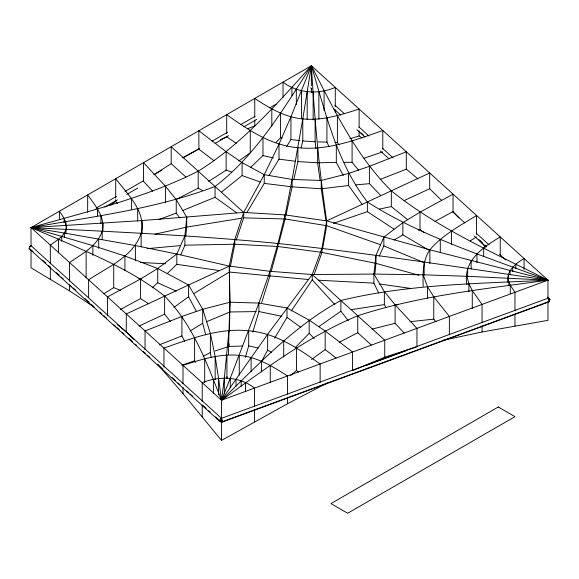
<?xml version="1.0" encoding="UTF-8"?>
<svg xmlns="http://www.w3.org/2000/svg" width="579" height="579" viewBox="0 0 579 579"><rect width="100%" height="100%" fill="white"/><g stroke="black" fill="none" stroke-linecap="round" stroke-linejoin="round"><path stroke-width="0.87" d="M31.027 250.208L31.02 267.78L69.538 290.882L94.681 307.435M31.027 246.017L31.034 227.605L311.372 65.753L547.966 280.156L547.973 298.576M50.322 279.216L50.322 267.281M50.322 263.865L50.33 245.105C56.264 240.777 63.618 236.804 65.992 229.327C67.707 222.488 62.995 216.517 59.405 211.234L59.405 219.702M58.53 252.893L58.53 239.25L31.034 227.605C87.552 211.451 145.438 197.83 198.199 171.181C242.456 143.744 276.755 103.967 311.372 65.753C334.105 109.692 355.723 155.527 391.317 190.817C438.441 228.756 494.336 253.095 547.966 280.156L221.518 400.234L31.034 227.605C92.872 216.503 156.026 209.012 215.062 186.467C256.584 154.673 283.392 108.961 311.372 65.753C325.622 112.695 336.746 162.373 367.361 201.955C423.032 237.441 486.715 256.794 547.966 280.156C484.102 289.066 419.319 295.608 357.75 315.765C308.021 336.327 264.929 369.076 221.518 400.234L221.518 440.416L287.466 403.773L327.424 382.922M61.692 241.313L61.692 236.384L31.034 227.605L142.116 220.556L243.701 212.428L285.143 214.918L326.665 220.867L429.85 249.81L547.966 280.156C478.724 283.703 408.615 283.971 340.886 300.487C294.74 325.376 258.726 364.126 221.518 400.234C206.971 363.446 193.082 324.783 164.631 296.13C132.946 270.965 95.296 255.353 58.53 239.25M64.124 222.676L64.124 218.442M64.356 237.491L64.356 233.04L31.034 227.605C113.404 231.839 195.876 235.313 277.971 243.484C368.309 253.023 458.09 267.085 547.966 280.156L466.927 276.292L423.133 274.808L373.925 274.077L312.247 274.54L269.988 271.312L229.284 266.101L176.819 254.036L135.399 245.554L64.356 233.04M65.615 225.868L65.615 221.786M65.984 233.75L65.992 229.327M66.382 229.921L66.39 225.477M69.538 290.882L69.538 284.68M69.545 281.133L69.545 262.526C81.748 253.942 97.192 246.386 102.186 231.173C105.581 217.19 95.18 205.407 87.668 194.92L87.661 212.348M86.126 277.898L86.133 251.315M88.609 297.295L88.616 279.809C107.701 266.955 133.141 256.938 141.146 233.315C146.313 211.458 127.648 194.414 115.72 178.73L115.713 198.119M92.864 255.296L92.864 245.641L61.692 236.384M97.525 215.858L97.533 208.889M98.698 248.319L98.698 238.852M100.927 223.545L100.934 215.605M102.179 239.619L102.186 231.173M102.903 230.912L102.903 223.204M107.506 315.707L107.506 296.933L140.581 278.969L157.727 268.504L176.819 254.036L184.875 235.979L186.735 217.147L176.24 199.61L165.478 186.286L143.541 162.67L143.541 181.365L152.682 191.2M103.952 293.662L113.716 287.64L113.723 264.328M117.392 203.461L115.713 201.347L115.713 199.733M124.926 270.516L124.926 256.005L92.864 245.641M133.894 339.489L126.273 331.977L126.273 313.941L229.284 266.101L234.806 239.424L243.701 212.428L264.241 174.677L279.013 144.2L290.94 116.806L311.372 65.753C314.498 117.631 318.993 169.444 326.665 220.867L326.665 225.68L322.546 249.071M131.419 209.743L131.419 198.438M135.392 260.564L135.399 245.554M137.672 221.098L137.679 208.556M148.839 303.924L140.574 298.561L140.581 278.969M141.138 246.842L141.146 233.315M142.108 232.91L142.116 220.556M145.04 349.651L145.04 330.949L181.915 316.431L202.715 309.273L229.979 302.209L258.914 303.078L286.996 308.006L309.193 320.1L325.166 330.993L352.539 352.068L352.539 370.661M152.212 287.843L157.727 282.769L157.727 268.504L124.926 256.005M163.937 367.129L163.937 348.066C191.157 338.614 219.311 327.656 248.702 330.79C275.756 333.012 298.67 348.746 320.136 363.981L320.136 382.466M170.566 321.656L164.624 314.165L164.631 296.13M165.478 202.636L165.478 186.286M185.924 177.036L171.196 163.683L171.203 146.704L243.701 212.428L243.701 217.87L236.196 240.097M179.91 218.037L176.233 213.152L176.24 199.61M167.273 273.541L176.819 264.313L176.819 254.036M184.694 341.393L181.915 335.943L181.915 316.431M221.352 438.795L221.518 440.416L183 393.604L183 387.423M183 383.884L183 365.342C201.145 359.508 219.926 353.422 239.265 355.397C257.134 357.019 272.825 366.319 287.466 375.988L287.466 394.227M180.843 254.746L184.875 245.178L184.875 235.979M186.735 217.147L186.727 227.106L185.801 236.145M196.433 311.524L188.588 296.766L188.588 285.006L157.727 268.504M195.246 362.483L194.616 360.847L194.616 337.637M202.411 190.44L198.192 188.161L198.199 171.181M213.875 160.694L198.865 149.136L198.865 130.731L226.157 151.749L242.109 162.634L264.241 174.677L292.134 179.439L321.258 180.474L348.58 173.461L369.402 166.318L406.299 151.807L406.299 169.155L417.987 178.947M202.216 416.815L202.216 404.887M202.216 401.486L202.216 382.748C219.34 375.749 239.612 376.35 254.557 388.089L254.557 406.69M205.69 334.669L202.708 323.321L202.715 309.273L188.588 285.006M204.698 382.618L204.698 358.763M211.169 357.409L210.365 352.502L210.372 333.439L202.715 309.273M213.405 393.228L213.405 379.6M236.543 212.725L215.062 197.287L215.062 186.467M215.149 379.578L215.156 356.461L210.372 333.439M218.601 394.929L218.601 378.579L215.156 356.461M224.334 393.915L224.334 378.022L228.994 330.377L229.979 302.209L229.284 266.101L229.805 301.985M208.679 181.408L226.15 170.154L226.157 151.749M226.7 133.677L226.7 114.656C248.087 129.841 270.929 145.517 297.896 147.674C327.323 150.88 355.535 139.959 382.791 130.499L382.791 149.201M226.939 355.065L226.932 378.652L227.048 376.864M228.481 354.478L228.994 330.377M229.979 302.209L229.436 330.92M230.283 387.836L230.283 378.217L258.914 303.078L269.988 271.312L277.971 243.484L285.143 214.918L292.134 179.439L302.788 118.919L311.372 65.753L311.372 85.83M234.806 239.424L234.799 244.208L230.319 266.832M236.022 386.258L236.022 379.209L267.636 334.3L312.247 274.54L321.96 248.282L326.665 220.867L429.676 172.991L429.676 188.74L441.364 200.16M239.257 375.091L239.265 355.397M241.168 386.294L241.168 380.873M221.822 191.859L242.102 175.567L242.109 162.634M245.568 391.324L245.568 382.871M245.395 357.25L248.702 345.873L248.702 330.79M250.251 130.557L250.251 152.747L238.874 160.969M251.12 371.754L251.12 357.525M254.557 421.91L254.557 409.23M252.784 332.143L258.914 311.545L258.914 303.078M261.57 371.957L261.57 361.18M250.584 167.469L262.967 155.621L262.967 137.643M246.697 212.84L264.241 183.398L264.241 174.677M261.44 361.672L267.628 350.107L267.636 334.3M269.988 271.312L269.988 275.901L261.686 302.636M270.277 382.799L270.277 365.436M277.971 243.484L277.971 246.495L271.102 271.819M268.851 175.821L279.013 159.145L279.013 144.2M283.71 357.084L283.71 340.893M285.143 214.918L285.143 218.971L278.644 243.918M274.67 338.201L286.996 317.372L286.996 308.006M287.466 403.773L287.466 397.693M292.134 179.439L292.134 186.829L286.012 214.954M290.564 375.605L296.448 370.495L296.455 347.993M293.756 179.729L297.896 161.592L297.896 147.674M295.29 347.559L309.186 333.366L309.193 320.1M336.117 358.017L325.166 349.593L325.166 330.993M215.026 350.983L228.994 346.423L229.067 343.839M423.14 286.366C422.945 273.809 422.482 260.68 429.85 249.81C442.58 234.864 460.153 225.694 476.546 215.46L476.553 234.242M466.927 284.535C462.65 260.919 482.56 247.523 500.227 236.912L500.234 255.484M374.953 273.259L375.974 263.373L375.974 255.411L383.841 237.187L402.868 222.654L419.992 212.167L453.046 194.168L453.053 211.581L458.93 217.914M508.029 282.523C505.749 271.305 515.563 263.532 524.053 258.495L524.06 269.358M378.775 293.112L373.933 283.153L373.925 274.077L375.974 255.411M224.334 378.022L221.518 400.234L236.022 379.209M301.16 147.833L302.788 140.95L302.788 118.919C284.991 117.32 269.344 108.092 254.76 98.444L254.76 117.349M314.136 274.54L321.96 252.408L321.96 248.282M230.283 378.217L221.518 400.234L218.601 378.579M379.252 256.106L383.841 245.93L383.841 237.187M286.677 146.516L290.94 139.503L290.94 116.806M291.367 310.88L312.247 279.881L312.247 274.54L384.745 340.22L384.745 357.178L353.342 370.328M219.441 421.085L221.518 418.313L547.973 298.236L550.05 299.481L547.973 302.252L221.518 422.33L219.441 421.085L28.95 248.456L31.027 245.684L221.518 418.313L222.843 421.519L221.518 422.33L215.504 416.88M222.553 420.947L221.518 422.33L220.194 419.124L221.518 418.313M276.125 142.282L280.511 137.831L280.511 113.166M110.799 205.104L115.713 201.347M173.946 307.406L188.588 296.766M311.524 359.523L325.166 349.593M318.551 326.824L340.886 311.234L340.886 300.487M153.913 174.735L171.196 163.683M470.286 240.806L476.553 236.927M547.973 302.252L549.297 301.442L547.973 298.236M193.676 293.683L229.284 272.05L308.723 279.548M190.086 330.985L202.708 323.321M394.038 240.024L402.875 234.9L402.868 222.654M29.283 246.69L31.635 245.337M96.02 208.158L116.379 196.404M124.999 191.432L143.787 180.583M153.971 174.699L161.802 170.183M182.942 157.973L199.393 148.477M211.921 141.247L227.583 132.2M240.893 124.514L254.992 116.379M269.872 107.788L276.132 104.169M104.806 207.101L117.342 199.871M126.736 194.443L137.701 188.117M215.229 143.353L228.539 135.667M244.027 126.721L256.729 119.39M435.024 221.395L453.053 211.581M120.28 309.584L140.574 298.561M203.28 356.259L210.365 352.502M182.725 157.626L198.865 149.136M357.75 315.765L357.75 332.722L339.236 342.305M175.886 199.625L198.192 188.161M404.106 200.624L429.676 188.74M139.054 326.042L164.624 314.165M220.512 139.582L226.7 136.847L236.268 143.31M206.5 321.743L229.979 311.965L256.2 311.582M182.703 210.51L215.062 197.287M380.309 179.381L406.299 169.155M159.283 344.852L181.915 335.943M247.747 128.668L254.76 125.94L254.76 119.925M158.559 219.673L176.233 213.152M366.044 365.479L405.893 350.823M222.843 421.519L549.297 301.442M333.446 223.342L367.361 211.661L393.995 229.089M364.025 158.233L382.799 151.872M181.835 365.197L194.616 360.847M384.745 357.178L416.96 346.821L416.96 328.373L395.095 304.851L384.362 291.548L373.925 274.077M418.284 230.109L419.999 229.573L424.291 232.693M302.788 118.919C322.141 120.917 340.951 114.859 359.118 109.033L359.118 127.546M349.81 138.772L359.118 135.964L362.078 137.954M283.015 97.272L283.015 82.131C298.026 93.552 318.132 94.587 335.284 87.429L335.284 106.616M372.181 329.082L395.102 323.292L404.207 333.099M442.899 340.336L482.054 331.984L547.98 320.339L547.973 301.92M154.977 234.169L186.727 227.106L241.921 218.16M379.339 209.113L391.317 206.565L407.616 219.644M351.757 309.577L384.362 304.597L386.157 307.71M322.112 188.682L348.587 185.526L362.143 204.401M410.041 321.685L433.78 319.138L436.009 321.931M147.023 248.681L180.67 245.568M355.528 184.911L369.409 183.666L380.36 195.116M228.994 346.423L242.956 346.032M184.875 245.178L234.799 244.208L277.971 246.495L321.113 252.299M343.217 175.43L336.312 162.446L317.647 162.8L297.896 161.592M344.201 162.366L352.083 162.286L358.582 170.306M395.16 304.684L397.86 304.706M243.701 217.87L285.143 218.971L326.665 225.68L380.475 244.736M318.081 141.884L326.932 142.137L328.937 146.487M334.778 142.427L337.398 142.521L338.968 144.641M140.574 262.49L165.601 263.749M318.24 280.2L373.933 283.153M325.926 220.65L321.258 188.783L292.134 186.829L264.241 183.398M302.788 140.95L315.128 141.797L315.968 148.803M290.94 139.503L299.828 140.588M279.013 159.145L295.536 161.28M379.202 283.913L410.837 288.451M176.819 264.313L219.665 270.632M280.511 137.831L282.248 138.113M321.96 252.408L375.974 263.373L418.993 275.249M258.914 311.545L281.734 316.279M262.967 155.621L273.397 157.908M248.702 345.873L258.169 347.986M138.866 278.506L141.327 279.056M226.15 170.154L231.738 172.05M242.102 175.567L260.282 182.001M113.716 287.64L120.425 290.368M383.841 245.93L424.103 262.627M157.727 282.769L176.24 291.172M267.628 350.107L271.652 352.43M402.875 234.9L428.598 250.034M29.645 248.876L33.032 251.518M296.448 370.495L298.67 371.993M286.996 317.372L300.87 327.367M117.559 324.805L126.273 331.977M547.372 297.056L550.05 299.481M334.836 105.081L344.216 113.585M358.958 126.953L369.018 136.058M382.422 148.21L393.148 157.929M452.8 211.986L464.865 222.922M476.256 233.243L488.994 244.787M499.713 254.507L505.749 259.971M360.97 132.786L363.655 135.218M478.942 239.692L482.293 242.731M484.97 245.163L486.309 246.372M310.641 87.813L311.98 89.028M333.424 108.461L340.799 115.141M356.888 129.725L364.929 137.013M380.345 150.981L389.059 158.878M474.179 236.015L486.244 246.951M357.75 332.722L371.248 344.946M220.186 419.109L221.525 420.325M42.39 260L45.727 263.025M48.404 265.45L50.409 267.266M56.424 272.723L59.094 275.141M61.106 276.957L63.111 278.774M70.457 285.44L71.796 286.648M73.135 287.864L75.806 290.289M85.164 298.764L89.173 302.397M91.851 304.822L93.183 306.038M99.87 312.088L101.875 313.912M103.88 315.729L106.55 318.146M113.904 324.812L115.243 326.02M116.582 327.236L119.252 329.661M122.596 332.686L123.935 333.895M128.61 338.136L132.62 341.769M135.298 344.194L136.63 345.41M143.317 351.46L145.322 353.277M147.327 355.101L149.997 357.518M157.35 364.184L162.699 369.026M172.057 377.508L175.401 380.541M178.071 382.958L180.076 384.774M186.764 390.832L188.768 392.649M190.1 393.865L192.778 396.289M202.802 405.372L206.146 408.398M208.816 410.822L210.155 412.038M309.186 333.366L314.325 338.577M334.923 304.706L312.247 279.881M158.031 364.77L183 393.604M479.513 240.299L485.434 247.052M423.133 274.808L427.534 286.771L433.772 296.868L449.369 316.445L449.376 334.742M340.886 311.234L348.269 320.636M466.927 276.292L468.881 283.869L472.269 290.571L482.046 304.416L482.054 322.51M508.029 278.144L508.789 281.835L510.28 285.172L514.948 292.315L514.948 310.843M320.129 180.662L317.647 162.8L317.647 148.13M515.867 264.364L515.867 268.54M514.955 314.216L514.955 326.006M512.712 267.237L512.712 271.703M510.28 285.172L510.28 293.596M510.056 270.588L510.063 274.953M508.789 281.835L508.789 285.433M508.427 274.308L508.427 277.775M483.668 248.145L483.668 256.584M482.054 325.955L482.054 331.984M476.944 253.834L476.951 262.569M472.269 290.571L472.276 308.665M471.132 260.644L471.132 268.844M468.881 283.869L468.881 291.852M467.658 268.33L467.658 276.393M451.468 230.978L451.475 244.396M440.286 239.322L440.286 252.509M433.772 296.868L433.78 319.138M429.85 249.81L429.857 263.488M427.534 286.771L427.541 298.134M424.154 262.092L424.161 275.22M419.992 212.167L419.999 229.573M395.095 304.851L395.102 323.292M384.362 291.548L384.362 304.597M391.317 190.817L391.317 206.565M369.402 166.318L369.409 183.666M367.361 201.955L367.361 211.661M359.118 130.912L359.118 135.964M352.083 140.914L352.083 162.286M348.58 173.461L348.587 185.526M337.398 115.59L337.398 142.521M336.312 145.097L336.312 162.446M335.284 109.952L335.284 112.449M326.932 117.884L326.932 142.137M324.088 90.57L324.088 110.589M321.258 180.474L321.258 188.783M318.884 91.583L318.884 119.173M315.128 119.267L315.128 141.797M313.145 92.133L313.145 119.875M311.372 88.341L311.372 92.524M307.188 91.938L307.188 119.455M301.456 90.946L301.456 118.76M296.318 89.289L296.318 104.517M291.925 87.299L291.925 95.709M271.819 108.924L271.819 126.106M498.258 407.001L330.956 503.592L347.682 513.247L514.992 416.656L498.258 407.001"/></g></svg>
